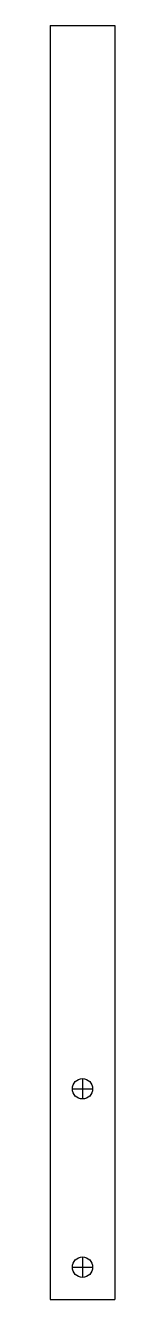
# Model space of a CAD drawing. Header units: millimetres. Extents: x -15418 to 43885, y -27590 to 23052.
# Drawn here: x -12709.8 to -12697.1, y -3021 to -2771 of the extents above; entities that cross this region are included whole.
import ezdxf

# ---------------------------------------------------------------- set-up
doc = ezdxf.new("R2010")
doc.units = ezdxf.units.MM
doc.header["$LTSCALE"] = 0.5
doc.layers.add('Layer1', color=1, linetype='Continuous')

msp = doc.modelspace()

# ---------------------------------------------------------------- linework, layer by layer
at = {"layer": 'Layer1', "transparency": 33554661}
for p, q in [((-12709.8274, -2770.961), (-12709.8274, -3020.961)), ((-12709.8274, -2770.961), (-12697.1274, -2770.961)), ((-12697.1274, -2770.961), (-12697.1274, -3020.961)), ((-12705.4774, -2979.611), (-12701.4774, -2979.611)), ((-12703.4774, -2977.611), (-12703.4774, -2981.611)), ((-12705.4774, -3014.611), (-12701.4774, -3014.611)), ((-12703.4774, -3012.611), (-12703.4774, -3016.611)), ((-12709.8274, -3020.961), (-12697.1274, -3020.961))]:
    msp.add_line(p, q, dxfattribs=at)
for centre in [(-12703.4774, -2979.611), (-12703.4774, -3014.611)]:
    msp.add_circle(centre, 2, dxfattribs=at)

doc.saveas('drawing.dxf')
